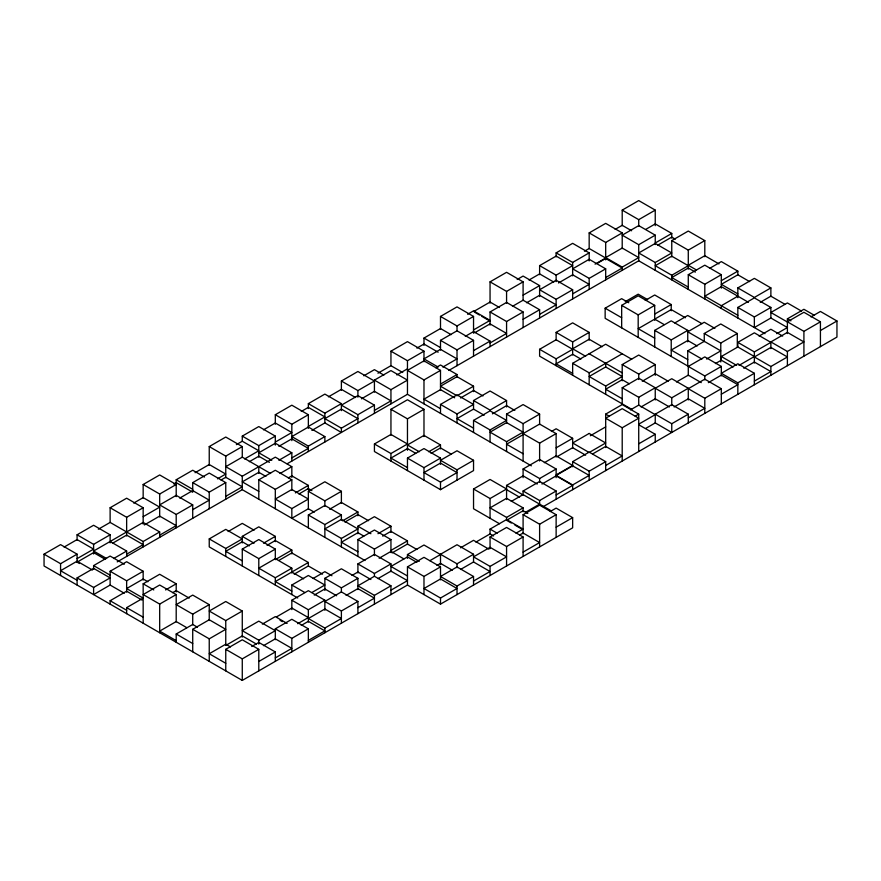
<?xml version="1.0" encoding="UTF-8"?>
<svg xmlns="http://www.w3.org/2000/svg" width="881" height="881" viewBox="0 0 881 881"><rect width="100%" height="100%" fill="white"/><g stroke="black" fill="none" stroke-linecap="round" stroke-linejoin="round"><path stroke-width="1.32" d="M490.056 303.152L490.056 281.854L506.575 272.317L523.094 281.854L523.094 300.487M143.162 497.974L143.162 484.495L159.681 474.958L176.2 484.495L176.2 496.62M209.238 465.267L209.238 446.579L225.756 437.042L242.275 446.579L242.275 457.25M622.206 225.69L622.206 210.119L638.725 200.582L655.244 210.119L655.244 225.69M440.5 329.34L440.5 316.433L457.019 306.896L473.538 316.433L473.538 333.216M159.681 537.366L159.681 531.959L143.162 541.496L110.125 522.422L110.125 507.742L126.644 498.206L143.162 507.742L143.162 524.107M589.169 248.629L589.169 232.903L605.688 223.367L622.206 232.903L622.206 248.629M275.312 424.279L275.312 414.731L291.831 405.194L308.35 414.731L308.35 428.364M556.131 256.911L556.131 252.88L572.65 243.343L589.169 252.88L589.169 260.93M244.632 458.946L258.794 450.764L242.275 441.227L242.275 436.106L258.794 426.569L275.312 436.106L275.312 445.103M377.96 373.192L390.944 365.692L390.944 351.178L407.463 341.641L423.981 351.178L423.981 361.739M539.613 265.622L556.131 256.085L572.65 265.622L556.131 275.158L539.613 265.622L539.613 274.685M517.191 279.475L523.094 276.061L539.613 285.598L539.613 296.556M341.388 381.033L357.906 371.496L374.425 381.033L357.906 390.569L341.388 381.033L341.388 390.327M77.088 540.174L77.088 534.8L93.606 525.263L110.125 534.8L110.125 542.861M550.229 511.509L556.131 508.106L572.65 517.643L572.65 527.829L440.5 604.124L407.463 585.05L242.275 680.418L44.05 565.976L44.05 554.16L60.569 544.623L77.088 554.16L77.088 562.32M133.725 503.062L143.162 497.611L159.681 507.148L143.162 516.684M236.372 444.641L242.275 441.227M176.2 483.482L176.2 479.771L192.719 470.234L204.513 477.05M308.35 408.509L308.35 403.641L324.869 394.104L341.388 403.641L341.388 410.645M263.518 429.818L275.312 423.001L291.831 432.538L275.312 442.075M423.981 345.396L423.981 338.073L440.5 328.536L451.116 334.659M490.056 281.854L506.575 291.391L523.094 281.854M64.104 547.079L77.088 539.579L93.606 549.116L77.088 558.653M467.635 314.275L473.538 310.861L490.056 320.398L473.538 329.935M173.843 484.01L176.2 482.645L192.719 492.182M615.125 229.401L622.206 225.316L631.644 230.767M473.538 311.599L490.056 302.062L499.494 307.513M195.075 472.701L209.238 464.529L225.756 474.066L217.497 478.835M301.269 411.449L308.35 407.363L324.869 416.9L308.35 426.437M528.996 280.026L539.613 273.903L553.775 282.074M363.809 375.791L374.425 369.657L383.863 375.108M98.331 529.239L110.125 522.422M143.162 484.495L159.681 494.032L176.2 484.495M209.238 446.579L225.756 456.116L242.275 446.579M328.404 396.846L341.388 389.358L355.55 397.529M622.206 210.119L638.725 219.655L655.244 210.119M584.444 251.217L589.169 248.497L605.688 258.034L595.071 264.157M416.9 348.116L423.981 344.031L438.143 352.213M440.5 316.433L457.019 325.97L473.538 316.433M110.125 507.742L126.644 517.279L143.162 507.742M589.169 232.903L605.688 242.44L622.206 232.903M275.312 414.731L291.831 424.268L308.35 414.731M556.131 252.88L572.65 262.417L589.169 252.88M192.719 491.554L192.719 482.612L209.238 473.075L225.756 482.612L225.756 499.219M440.5 350.054L440.5 340.352L457.019 330.815L473.538 340.352L473.538 356.155M242.275 436.106L258.794 445.643L275.312 436.106M490.056 325.166L490.056 311.962L506.575 302.425L523.094 311.962L523.094 327.545M390.944 351.178L407.463 360.714L423.981 351.178M374.425 380.129L390.944 370.593L407.463 380.129L390.944 389.666L374.425 380.129L374.425 392.078M523.094 295.135L539.613 285.598M77.088 534.8L93.606 544.337L110.125 534.8M44.05 554.16L60.569 563.697L77.088 554.16M308.35 403.641L324.869 413.178L341.388 403.641M179.735 498.095L192.719 490.607L209.238 500.144L192.719 509.681M512.478 306.335L523.094 300.201L539.613 309.738L539.613 318.008M645.806 229.357L655.244 223.906L671.763 233.443L671.763 238.167M396.846 374.954L407.463 368.82M465.278 336.344L473.538 331.575L490.056 341.112L490.056 346.618M558.488 282.977L572.65 274.795L589.169 284.332L572.65 293.869M249.356 461.677L258.794 456.226L269.41 462.36M531.353 465.829L407.463 394.303L407.463 370.394L423.981 360.858L440.5 370.394L440.5 390.47M474.716 332.743L490.056 323.889L506.575 333.425L490.056 342.962M526.629 302.767L539.613 295.278L556.131 304.815L539.613 314.352M278.848 446.337L291.831 438.837L308.35 448.374L291.831 457.911M361.441 398.818L374.425 391.329L390.944 400.866L374.425 410.403M221.032 479.991L225.756 477.271L242.275 486.808L225.756 496.344M597.428 263.254L605.688 258.485L622.206 268.022L605.688 277.559M112.482 543.291L126.644 535.108L143.162 544.645L126.644 554.182M144.341 524.944L159.681 516.09L176.2 525.627L159.681 535.163M311.885 430.413L324.869 422.913L341.388 432.45L341.388 428.177L357.906 418.64L341.388 409.103L324.869 418.64L341.388 428.177M192.719 482.612L209.238 492.149L225.756 482.612M655.244 235.161L638.725 225.624L622.206 235.161L638.725 244.698L655.244 235.161L655.244 244.544M440.5 340.352L457.019 349.889L473.538 340.352M490.056 311.962L506.575 321.499L523.094 311.962M192.719 504.901L176.2 495.364L159.681 504.901L176.2 514.438L192.719 504.901L192.719 518.292M270.588 473.504L242.275 457.151L225.756 466.688L242.275 476.225L275.312 457.151L291.831 466.688L291.831 477.447M605.688 268.837L589.169 259.3L572.65 268.837L589.169 278.374L605.688 268.837L605.688 279.861M435.776 367.718L440.5 364.987L457.019 374.524L457.019 377.09M93.606 569.324L93.606 565.602L110.125 556.065L124.287 564.247M572.65 289.761L556.131 280.224L539.613 289.761L556.131 299.298L572.65 289.761L572.65 298.934M278.848 460.289L291.831 452.79L291.831 461.06M374.425 405.161L357.906 395.624L341.388 405.161L357.906 414.698L374.425 405.161L374.425 413.376M523.094 319.274L539.613 309.738M655.244 242.98L671.763 233.443M77.088 577.903L93.606 568.366L110.125 577.903L93.606 587.44L77.088 577.903L77.088 585.05M442.857 367.058L457.019 358.886L440.5 349.35L423.981 358.886L438.143 367.058M473.538 350.649L490.056 341.112M113.66 558.532L126.644 551.032L126.644 556.44M324.869 436.591L308.35 427.054L291.831 436.591L308.35 446.127L324.869 436.591L324.869 441.987M407.463 370.394L423.981 379.931L440.5 370.394M657.6 245.27L671.763 237.099L675.298 239.147M622.206 267.119L638.725 257.582L622.206 248.046L605.688 257.582L622.206 267.119L622.206 270.324M671.763 256.878L671.763 240.59L688.281 231.053L704.8 240.59L704.8 256.745M258.794 499.219L258.794 479.804L275.312 470.267L291.831 479.804L291.831 490.155M117.206 561.88L242.275 489.671L364.987 560.525M287.107 463.791L407.463 394.303M448.759 370.46L638.725 260.787L764.972 333.679M93.606 587.44L93.606 594.587L110.125 585.05L110.125 571.262L126.644 561.726L143.162 571.262L143.162 580.028M390.944 435.181L390.944 409.302L407.463 399.765L423.981 409.302L423.981 436.547M280.037 473.504L291.831 466.688M440.5 384.061L457.019 374.524M655.244 262.505L671.763 252.968L655.244 243.431L638.725 252.968L655.244 262.505L655.244 270.324M288.296 477.909L291.831 475.861L308.35 485.398L308.35 489.671M671.763 240.59L688.281 250.127L704.8 240.59M258.794 479.804L275.312 489.34L291.831 479.804M556.131 340.154L556.131 332.39L572.65 322.853L589.169 332.39L589.169 340.154M110.125 571.262L126.644 580.799L143.162 571.262M390.944 409.302L407.463 418.838L423.981 409.302M704.26 341.332L687.742 350.869L687.742 366L605.148 318.316L605.148 308.196L621.667 298.659L628.748 302.745M440.5 404.434L457.019 394.897L473.538 404.434L457.019 413.971L440.5 404.434L440.5 413.376M209.238 538.908L225.756 529.371L242.275 538.908L225.756 548.445L209.238 538.908L209.238 546.903L297.734 597.99M473.538 386.208L457.019 395.745L440.5 386.208L457.019 376.672L473.538 386.208L473.538 391.605M374.425 443.991L390.944 434.454L407.463 443.991L390.944 453.528L374.425 443.991L374.425 451.524L440.5 489.671L473.538 470.597L473.538 460.3L457.019 450.764L440.5 460.3L457.019 469.837L473.538 460.3M539.613 349.294L556.131 339.758L572.65 349.294L556.131 358.831L539.613 349.294L539.613 356.155L631.644 409.291M625.213 301.676L638.185 294.177L647.623 299.628M671.763 275.246L688.281 265.71L671.763 256.173L655.244 265.71L671.763 275.246L671.763 279.861M228.113 531.551L242.275 523.38L254.069 530.197M295.366 492.897L308.35 485.398M460.554 397.97L473.538 390.481L482.975 395.932M110.125 604.124L110.125 600.732L126.644 591.195L141.984 600.049M621.667 327.853L621.667 305.355L638.185 295.818L654.704 305.355L654.704 320.343M143.162 623.197L143.162 583.806L159.681 574.269L176.2 583.806L176.2 591.933M298.912 493.999L308.35 488.548L311.885 490.596M291.831 508.579L308.35 499.042L291.831 489.506L275.312 499.042L291.831 508.579L291.831 518.292L308.35 508.755L308.35 491.312L324.869 481.775L341.388 491.312L341.388 503.381M688.281 289.397L688.281 274.718L704.8 265.181L721.319 274.718L721.319 288.153M556.131 332.39L572.65 341.927L589.169 332.39M645.266 300.443L654.704 294.992L671.223 304.54L671.223 310.795M473.538 409.544L473.538 400.547L490.056 391.01L506.575 400.547L506.575 406.967M242.275 542.905L242.275 536.375L258.794 526.838L275.312 536.375L275.312 541.639M709.524 268.419L721.319 261.602L737.838 271.139L737.838 274.883M126.644 613.661L126.644 607.637L143.162 598.1L126.644 588.563L143.162 579.026L147.887 581.746M621.667 305.355L638.185 314.891L654.704 305.355M165.584 589.94L176.2 583.806M308.35 491.312L324.869 500.849L341.388 491.312M242.275 565.976L242.275 549.094L258.794 539.557L275.312 549.094L275.312 559.479M688.281 274.718L704.8 284.255L721.319 274.718M654.704 314.077L671.223 304.54M172.665 592.66L176.2 590.611L189.184 598.111M308.35 527.829L308.35 515L324.869 505.463L341.388 515L341.388 520.131M506.575 400.547L490.056 410.083L473.538 400.547M407.463 470.597L407.463 458.109L423.981 448.572L440.5 458.109L440.5 464.353M473.538 420.413L490.056 410.876L506.575 420.413L490.056 429.95L473.538 420.413L473.538 432.45M572.65 375.229L572.65 363.302L605.688 344.229L631.644 359.217M263.518 543.192L275.312 536.375M176.2 594.554L159.681 585.017L143.162 594.554L159.681 604.091L176.2 594.554L176.2 621.865M721.319 280.676L737.838 271.139M492.413 413.85L506.575 405.667L514.834 410.436M428.706 451.755L440.5 444.949L440.5 448.892M267.053 545.306L275.312 540.538L291.831 550.074L291.831 553.896M329.593 509.262L341.388 502.445L357.906 511.982L357.906 515.77M431.062 453.374L440.5 447.922L451.116 454.056M506.575 423.287L506.575 414.114L523.094 404.577L539.613 414.114L539.613 424.598M242.275 549.094L258.794 558.631L275.312 549.094M654.704 346.927L654.704 330.386L671.223 320.849L687.742 330.386L687.742 341.839M308.35 515L324.869 524.536L341.388 515M407.463 458.109L423.981 467.646L440.5 458.109M674.769 322.975L687.742 315.475L701.904 323.657M572.65 363.302L589.169 372.839L622.206 353.766M737.838 297.712L737.838 287.911L754.356 278.374L770.875 287.911L770.875 296.49M275.312 559.611L291.831 550.074M342.566 520.836L357.906 511.982M344.923 522.07L357.906 514.57L368.522 520.704M278.848 560.437L291.831 552.949L308.35 562.485L308.35 565.976L294.188 574.148M737.838 296.181L721.319 305.718L721.319 308.471M622.206 380.79L622.206 364.569L638.725 355.032L655.244 364.569L655.244 375.339M209.238 604.63L192.719 595.093L176.2 604.63L192.719 614.167L209.238 604.63L209.238 620.543M506.575 414.114L523.094 423.651L539.613 414.114M654.704 330.386L671.223 339.923L687.742 330.386M357.906 533.743L357.906 526.221L374.425 516.684L390.944 526.221L390.944 532.41M770.875 287.911L754.356 297.448L737.838 287.911M737.838 318.008L737.838 307.436L754.356 297.899L770.875 307.436L770.875 318.008L754.356 327.545L754.356 316.973L770.875 307.436M506.575 441.678L523.094 432.142L506.575 422.605L490.056 432.142L506.575 441.678L506.575 451.524M341.388 538.456L357.906 528.919L341.388 519.383L324.869 528.919L341.388 538.456L341.388 546.903M176.2 642.271L176.2 634.001L192.719 624.464L197.443 627.184M605.688 386.032L622.206 376.495L605.688 366.959L589.169 376.495L605.688 386.032L605.688 394.303M440.5 482.138L457.019 472.601L440.5 463.065L423.981 472.601L440.5 482.138L440.5 489.671M291.831 568.19L275.312 558.653L258.794 568.19L275.312 577.727L291.831 568.19L291.831 573.068M523.094 434.674L506.575 444.211L523.094 453.748M704.26 341.608L704.26 333.514L720.779 323.977L737.298 333.514L737.298 347.015M192.719 629.298L209.238 619.761L225.756 629.298L209.238 638.835L192.719 629.298L192.719 651.808M308.35 562.485L275.312 581.559L291.831 591.096M760.259 302.315L770.875 296.181L785.037 304.352M622.206 364.569L638.725 374.106L655.244 364.569M357.906 556.44L357.906 539.557L374.425 530.021L390.944 539.557L390.944 552.541M622.206 403.839L622.206 387.75L638.725 378.213L655.244 387.75L655.244 399.952M551.407 431.492L556.131 428.772L572.65 438.309L572.65 447.867M242.275 611.04L225.756 601.503L209.238 611.04L225.756 620.576L242.275 611.04L242.275 637.117M377.96 533.71L390.944 526.221M642.26 381.231L655.244 373.742L668.227 381.231M291.831 594.587L291.831 585.017L308.35 575.48L324.869 585.017L311.885 592.517M556.131 433.606L539.613 424.069L523.094 433.606L539.613 443.143L556.131 433.606L556.131 457.096M382.684 536.111L390.944 531.342L407.463 540.879L407.463 544.491M313.074 578.498L324.869 571.681L331.95 575.767M704.26 333.514L720.779 343.05L737.298 333.514M473.538 488.999L490.056 479.462L506.575 488.999L490.056 498.536L473.538 488.999L473.538 508.755L499.494 523.732M605.688 447.526L605.688 414.114L622.206 404.577L638.725 414.114L638.725 451.524M688.281 375.592L688.281 366.43L704.8 356.893L721.319 366.43L721.319 375.846M357.906 539.557L374.425 549.094L390.944 539.557M324.869 590.479L324.869 578.321L341.388 568.785L357.906 578.321L357.906 589.565M622.206 387.75L638.725 397.287L655.244 387.75M706.628 359.041L720.779 350.869L687.742 331.796L704.26 322.259L714.887 328.393M737.838 342.368L754.356 332.831L770.875 342.368L754.356 351.904L737.838 342.368L737.838 347.389M291.831 609.619L291.831 600.214L308.35 590.677L324.869 600.214L324.869 610.28M556.131 447.845L572.65 438.309M357.906 572.936L357.906 563.917L374.425 554.38L390.944 563.917L390.944 571.648M523.094 477.667L523.094 469L539.613 459.464L556.131 469L556.131 477.667M676.487 381.958L688.281 375.152L701.265 382.64M721.319 360.45L721.319 356.519L737.838 346.982L754.356 356.519L739.016 365.384M787.394 333.558L787.394 318.823L803.913 309.286L814.529 315.42M630.466 409.874L638.725 405.106L655.244 414.643L638.725 424.179M759.081 336.079L770.875 329.263L782.669 336.079M262.329 624.1L275.312 616.612L287.107 623.429M225.756 645.443L242.275 635.906L256.437 644.088M390.944 550.416L407.463 540.879M276.491 616.887L291.831 608.033L308.35 617.57L297.734 623.704M314.253 595.082L324.869 588.96L336.663 595.765M590.347 435.743L605.688 426.889M715.416 363.589L721.319 360.186L733.113 366.992M544.337 462.701L556.131 455.884L572.65 465.421L556.131 474.958M641.082 406.956L655.244 398.785L669.406 406.956M379.149 558.235L390.944 551.429L403.927 558.917M506.575 499.538L506.575 485.398L523.094 475.861L537.256 484.032M557.31 456.556L572.65 447.702L585.634 455.191M352.004 575.425L357.906 572.022L370.89 579.511M392.122 552.883L407.463 544.029L416.9 549.48M225.756 670.882L225.756 649.33L242.275 639.793L258.794 649.33L258.794 670.882M776.778 333.679L787.394 327.545L770.875 318.008M635.19 416.151L638.725 414.114M688.281 366.43L704.8 375.967L721.319 366.43M324.869 578.321L341.388 587.858L357.906 578.321M810.994 316.907L820.431 311.456L836.95 320.992L836.95 337.082L543.148 506.707M688.281 388.257L671.763 378.72L655.244 388.257L671.763 397.794L688.281 388.257L688.281 399.952M622.206 427.759L638.725 418.222L622.206 408.685L605.688 418.222L622.206 427.759L622.206 461.06M770.875 341.927L787.394 332.39L803.913 341.927L787.394 351.464L770.875 341.927L770.875 348.634M275.312 639.694L275.312 628.825L291.831 619.288L308.35 628.825L308.35 642.271M291.831 600.214L308.35 609.751L324.869 600.214M357.906 601.448L341.388 591.911L324.869 601.448L341.388 610.985L357.906 601.448L357.906 613.661M258.794 640.212L275.312 630.675L258.794 621.138L242.275 630.675L258.794 640.212L258.794 644.077M357.906 563.917L374.425 573.454L390.944 563.917M407.463 558.356L407.463 554.545L423.981 545.009L440.5 554.545L429.884 560.679M523.094 469L539.613 478.537L556.131 469M708.335 382.64L721.319 375.152L737.838 384.689L721.319 394.225M251.713 646.5L258.794 642.414L275.312 651.951L275.312 661.345M572.65 466.765L572.65 461.655L589.169 452.118L605.688 461.655L605.688 470.597M688.281 414.191L671.763 423.728L671.763 432.45L655.244 422.913L655.244 414.191L671.763 404.654L688.281 414.191L688.281 422.913M523.094 495.111L523.094 491.003L539.613 481.466L556.131 491.003L556.131 499.219M346.112 595.435L357.906 588.618L374.425 598.155L357.906 607.692M820.431 321.807L803.913 312.27L787.394 321.807L803.913 331.344L820.431 321.807L820.431 346.618M592.704 453.902L605.688 446.403L622.206 455.94L605.688 465.487M674.119 406.956L688.281 398.785L704.8 408.321L688.281 417.858M511.299 501.41L523.094 494.604L551.407 510.947M377.96 578.619L390.944 571.119L407.463 580.656L390.944 590.193M541.969 484.032L556.131 475.861L572.65 485.398L556.131 494.935M743.74 368.17L754.356 362.036L770.875 371.573L754.356 381.11M263.518 645.652L275.312 638.835L291.831 648.372L275.312 657.909M225.756 649.33L242.275 658.867L258.794 649.33M301.269 625.422L308.35 621.336L324.869 630.873L308.35 640.41M645.806 428.364L655.244 422.913M407.463 585.05L407.463 566.868L423.981 557.332L440.5 566.868L440.5 579.852M820.431 330.529L836.95 320.992M721.319 388.708L704.8 379.171L688.281 388.708L704.8 398.245L721.319 388.708L721.319 403.839M275.312 628.825L291.831 638.362L308.35 628.825M440.5 564.699L440.5 554.27L457.019 544.733L473.538 554.27L473.538 562.067M754.356 373.291L737.838 363.754L721.319 373.291L737.838 382.828L754.356 373.291L754.356 384.766M523.094 507.863L506.575 498.327L490.056 507.863L506.575 517.4L523.094 507.863L523.094 511.773M258.794 661.488L275.312 651.951M572.65 461.655L589.169 471.192L605.688 461.655M390.944 585.81L374.425 576.273L357.906 585.81L374.425 595.347L390.944 585.81L390.944 594.587M770.875 366.507L787.394 356.97L770.875 347.433L754.356 356.97L770.875 366.507L770.875 375.229M490.056 533.82L490.056 529.096L506.575 519.548L523.094 529.096L516.013 533.181M523.094 491.003L539.613 500.54L556.131 491.003M638.725 443.815L655.244 434.278L655.244 441.987M460.554 547.806L473.538 540.317L488.878 549.171M324.869 628.065L341.388 618.528L324.869 608.991L308.35 618.528L324.869 628.065L324.869 632.734M525.45 512.313L539.613 504.141M572.65 484.946L589.169 475.41L572.65 465.873L556.131 475.41L572.65 484.946L572.65 489.671M523.094 533.82L523.094 514.691L539.613 505.154L556.131 514.691L556.131 537.366M475.894 542.101L490.056 533.93L493.591 535.967M436.965 565.426L440.5 563.388L452.294 570.194M490.056 548.643L490.056 536.97L506.575 527.433L523.094 536.97L523.094 556.44M407.463 566.868L423.981 576.405L440.5 566.868M440.5 554.27L457.019 563.807L473.538 554.27M519.559 535.075L523.094 533.027L539.613 542.564L523.094 552.101M460.554 569.467L473.538 561.979L490.056 571.516L473.538 581.053M523.094 514.691L539.613 524.228L556.131 514.691M490.056 536.97L506.575 546.506L523.094 536.97M556.131 527.179L572.65 517.643M490.056 566.395L506.575 556.858L490.056 547.321L473.538 556.858L490.056 566.395L490.056 575.513M473.538 576.493L457.019 566.957L440.5 576.493L457.019 586.03L473.538 576.493L473.538 585.05M440.5 598.045L457.019 588.508L440.5 578.971L423.981 588.508L440.5 598.045L440.5 604.124M801.556 311.136L787.394 302.954L770.875 312.491L787.394 322.028M718.962 263.904L704.8 255.721L688.281 265.258L696.541 270.026M749.632 281.612L737.838 274.795L721.319 284.332L737.838 293.869M787.394 318.823L790.929 320.871M748.454 302.315L721.319 286.644L704.8 296.181L737.838 315.255M695.362 272.108L688.281 268.022L671.763 277.559L688.281 287.096M737.838 307.436L754.356 316.973M685.385 317.777L671.223 309.594L638.185 328.668L654.704 338.205M721.319 356.519L736.659 365.384M654.704 319.131L664.142 324.582M697.179 345.969L687.742 340.518L671.223 350.054L687.742 359.591M687.742 350.869L701.904 359.041M605.148 308.196L621.667 317.733M602.152 346.74L589.169 339.251L572.65 348.788L585.634 356.276M589.169 353.766L622.206 372.839M629.287 383.797L622.206 379.7L605.688 389.237L622.206 398.785M580.909 359.074L572.65 354.305L556.131 363.842L572.65 373.379M655.244 414.191L671.763 423.728M474.716 312.281L479.44 315.002M481.797 316.367L490.056 321.136M638.725 424.741L655.244 434.278M605.688 414.114L609.223 416.151M423.981 338.073L440.5 347.61M454.662 397.816L440.5 389.633L423.981 399.17L440.5 408.707M484.154 415.237L473.538 409.103L457.019 418.64L473.538 428.177M390.944 365.692L402.738 372.509M440.5 444.949L423.981 435.412L407.463 444.949L419.257 451.755M506.575 485.398L523.094 494.935M506.575 489.671L519.559 497.17M527.818 513.469L523.094 510.749L506.575 520.286L511.299 523.006M415.722 453.319L407.463 448.55L390.944 458.087L407.463 467.624M514.834 525.054L521.915 529.14M490.056 529.096L497.137 533.181M291.831 452.79L275.312 443.253L258.794 452.79L271.777 460.289M407.463 554.545L419.257 561.362M357.906 526.221L370.89 533.71M416.9 562.364L407.463 556.913L390.944 566.45L407.463 575.987M265.875 476.401L258.794 472.315L242.275 481.852L258.794 491.389M363.809 536.1L357.906 532.697L341.388 542.233L357.906 551.77M308.35 508.755L314.253 512.158M176.2 479.771L192.719 489.307M308.35 565.976L322.512 574.148M242.275 536.375L254.069 543.192M249.356 545.868L242.275 541.782L225.756 551.319L242.275 560.856M291.831 572.022L303.626 578.828M291.831 585.017L304.815 592.517M159.681 531.959L143.162 522.422L93.606 551.032L106.59 558.532M280.037 620.29L282.394 621.656M110.125 541.496L126.644 551.032M105.401 559.424L93.606 552.607L77.088 562.144L79.444 563.51M143.162 583.806L153.779 589.94M93.606 565.602L110.125 575.139M230.481 646.929L225.756 644.209L209.238 653.746L225.756 663.283M92.428 570.04L77.088 561.186L60.569 570.723L77.088 580.26M186.816 627.69L176.2 621.568L159.681 631.104L176.2 640.641M110.125 585.05L124.287 593.221M176.2 634.001L192.719 643.537M126.644 607.637L143.162 617.174M110.125 600.732L126.644 610.269M803.913 331.344L803.913 356.155M787.394 351.464L787.394 365.692M754.356 351.904L754.356 363.071M737.838 382.828L737.838 394.303M720.779 343.05L720.779 361.959M704.8 284.255L704.8 298.934M704.8 375.967L704.8 379.898M704.8 398.245L704.8 413.376M688.281 250.127L688.281 269.168M671.763 397.794L671.763 405.59M671.223 339.923L671.223 356.464M638.725 219.655L638.725 226.142M638.725 244.698L638.725 260.787M638.725 374.106L638.725 379.491M638.725 397.287L638.725 405.337M638.185 314.891L638.185 337.39M605.688 242.44L605.688 259.873M605.688 363.302L605.688 367.278M589.169 278.374L589.169 289.397M589.169 372.839L589.169 384.766M589.169 471.192L589.169 480.134M572.65 262.417L572.65 275.841M572.65 341.927L572.65 354.933M556.131 275.158L556.131 281.634M556.131 299.298L556.131 308.471M556.131 358.831L556.131 365.692M539.613 443.143L539.613 460.994M539.613 478.537L539.613 482.248M539.613 500.54L539.613 504.648M539.613 524.228L539.613 546.903M523.094 423.651L523.094 461.06M506.575 291.391L506.575 303.372M506.575 321.499L506.575 337.082M506.575 517.4L506.575 519.999M506.575 546.506L506.575 565.976M490.056 429.95L490.056 441.987M490.056 498.536L490.056 518.292M457.019 325.97L457.019 331.135M457.019 349.889L457.019 365.692M457.019 413.971L457.019 422.913M457.019 469.837L457.019 480.134M457.019 563.807L457.019 567.705M457.019 586.03L457.019 594.587M423.981 379.931L423.981 403.839M423.981 467.646L423.981 480.134M423.981 576.405L423.981 594.587M407.463 360.714L407.463 369.954M407.463 418.838L407.463 450.268M390.944 389.666L390.944 403.839M390.944 453.528L390.944 461.06M374.425 549.094L374.425 555.581M374.425 573.454L374.425 576.031M374.425 595.347L374.425 604.124M357.906 390.569L357.906 397.199M357.906 414.698L357.906 422.913M341.388 587.858L341.388 591.922M341.388 610.985L341.388 623.197M324.869 413.178L324.869 422.913M324.869 500.849L324.869 506.212M324.869 524.536L324.869 537.366M308.35 446.127L308.35 451.524M308.35 609.751L308.35 622.074M291.831 424.268L291.831 440.643M291.831 638.362L291.831 651.808M275.312 489.34L275.312 508.755M275.312 577.727L275.312 585.05M258.794 445.643L258.794 457.206M258.794 466.688L258.794 473.416M258.794 558.631L258.794 575.513M242.275 476.225L242.275 489.671M242.275 658.867L242.275 680.418M225.756 456.116L225.756 477.711M225.756 548.445L225.756 556.44M225.756 620.576L225.756 645.189M209.238 492.149L209.238 508.755M209.238 638.835L209.238 661.345M192.719 614.167L192.719 624.772M176.2 514.438L176.2 527.829M159.681 494.032L159.681 517.048M159.681 604.091L159.681 632.734M143.162 541.496L143.162 546.903M126.644 517.279L126.644 536.022M126.644 580.799L126.644 592.175M93.606 544.337L93.606 553.995M60.569 563.697L60.569 575.513M589.169 433.441L572.65 442.978L589.169 452.515L605.688 442.978L589.169 433.441"/></g></svg>
